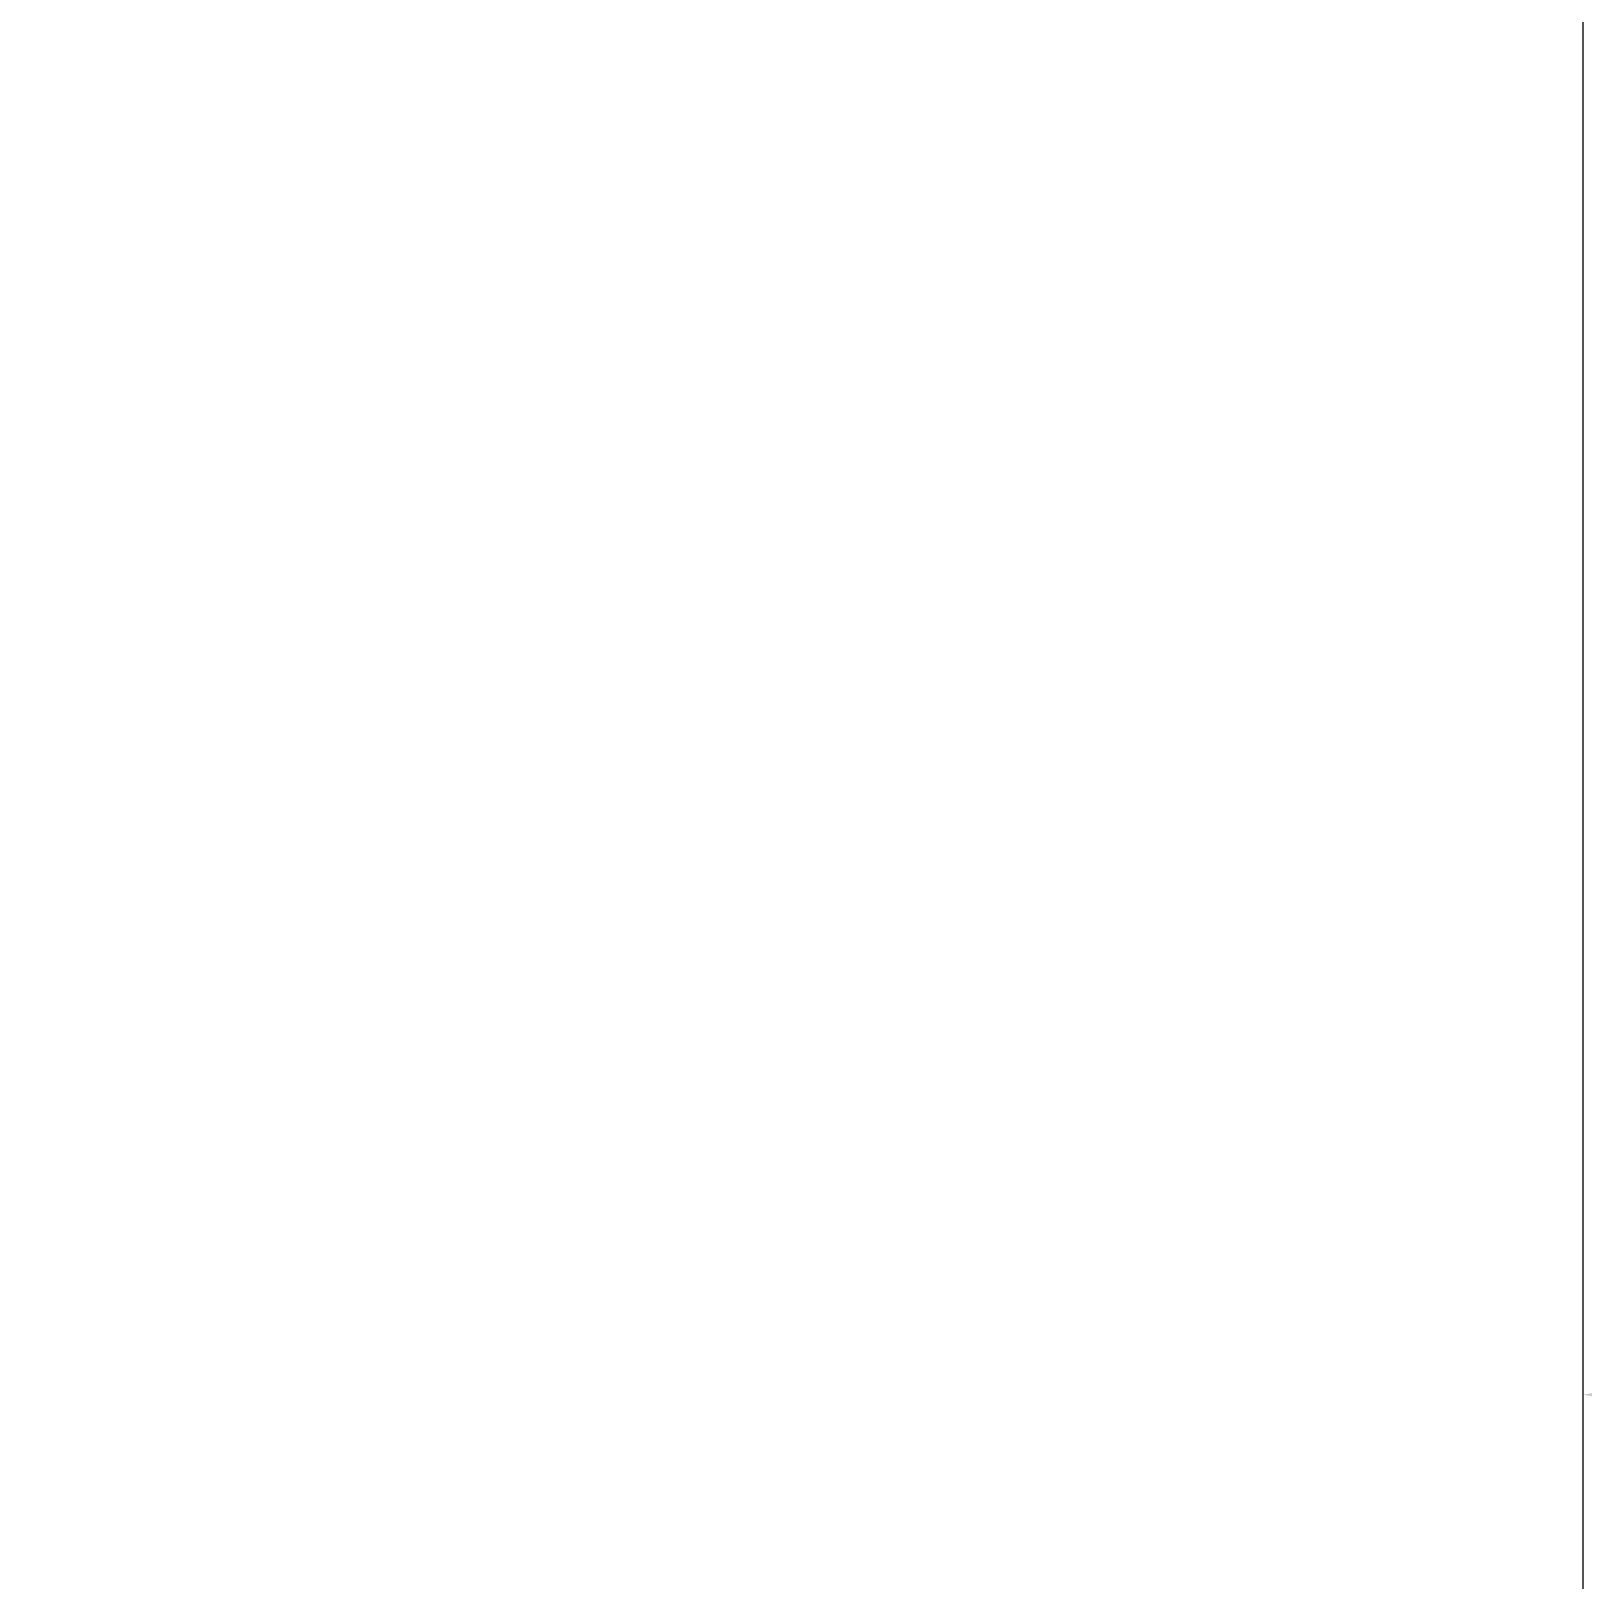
# Model space of a CAD drawing. Extents: x 4138 to 4928, y 0 to 579.
# Drawn here: x 4644.56 to 4685.16, y 110.2 to 150.73 of the extents above; entities that cross this region are included whole.
import ezdxf

# ---------------------------------------------------------------- set-up
doc = ezdxf.new("R2010")
doc.units = 0
doc.header["$LTSCALE"] = 10
doc.header["$MEASUREMENT"] = 0
doc.header["$PDMODE"] = 3
doc.header["$PDSIZE"] = -10
doc.layers.get('0').update_dxf_attribs({"linetype": 'CONTINUOUS'})
doc.layers.get('DEFPOINTS').update_dxf_attribs({"linetype": 'CONTINUOUS'})
doc.styles.add('Daelim Dimension', font='NanumGothic.ttf')
doc.dimstyles.new('DEFAULT', dxfattribs={"dimscale": 2, "dimtxt": 2, "dimasz": 2, "dimexe": 0, "dimexo": 2, "dimgap": 1, "dimtad": 1, "dimdec": 0, "dimzin": 9, "dimdsep": 46, "dimtxsty": 'Daelim Dimension', "dimcen": 0.5, "dimclrd": 5, "dimclre": 5, "dimclrt": 256, "dimadec": 1, "dimazin": 0, "dimtfac": 1, "dimtdec": 0, "dimtix": 1, "dimtmove": 0, "dimatfit": 3, "dimfxl": 1, "dimtolj": 1, "dimtzin": 1, "dimlwd": 9, "dimlwe": 9, "dimarcsym": 0})

# ---------------------------------------------------------------- blocks, each defined once
blk = doc.blocks.new('*D3')
at = {"color": 5, "lineweight": 9, "ltscale": 0.5, "transparency": 16777216}
for p, q in [((4493.136, 177.068), (4493.136, 84.313)), ((4685.158, 167.039), (4685.158, 84.313)), ((4497.136, 86.313), (4681.158, 86.313))]:
    blk.add_line(p, q, dxfattribs=at)
at = {"color": 5, "ltscale": 0.5, "transparency": 16777216}
for points in [[(4497.136, 86.98), (4497.136, 85.646), (4493.136, 86.313)], [(4681.158, 86.98), (4681.158, 85.646), (4685.158, 86.313)]]:
    blk.add_solid(points, dxfattribs=at)
at = {"layer": 'DEFPOINTS', "color": 0, "ltscale": 0.5, "transparency": 16777216}
for p in [(4493.136, 181.068), (4685.158, 171.039), (4685.158, 86.313)]:
    blk.add_point(p, dxfattribs=at)
at = {"color": 7, "ltscale": 0.5, "transparency": 16777216, "insert": (4589.147, 93.757), "char_height": 10, "attachment_point": 5, "style": 'Daelim Dimension'}
blk.add_mtext('\\A1;192', dxfattribs=at)
blk = doc.blocks.new('*D5')
at = {"color": 5, "lineweight": 9, "ltscale": 0.5, "transparency": 16777216}
for p, q in [((4685.158, 167.039), (4685.158, 113.048)), ((4733.592, 158.99), (4733.592, 113.048)), ((4729.592, 115.048), (4689.158, 115.048))]:
    blk.add_line(p, q, dxfattribs=at)
at = {"color": 5, "ltscale": 0.5, "transparency": 16777216}
for points in [[(4689.158, 115.714), (4689.158, 114.381), (4685.158, 115.048)], [(4729.592, 115.714), (4729.592, 114.381), (4733.592, 115.048)]]:
    blk.add_solid(points, dxfattribs=at)
at = {"layer": 'DEFPOINTS', "color": 0, "ltscale": 0.5, "transparency": 16777216}
for p in [(4685.158, 171.039), (4733.592, 162.99), (4685.158, 115.048)]:
    blk.add_point(p, dxfattribs=at)
at = {"color": 7, "ltscale": 0.5, "transparency": 16777216, "insert": (4709.375, 122.491), "char_height": 10, "attachment_point": 5, "style": 'Daelim Dimension'}
blk.add_mtext('\\A1;48', dxfattribs=at)

msp = doc.modelspace()

# ---------------------------------------------------------------- dimensions: what is measured, and where the dimension line sits
at = {"color": 5, "ltscale": 0.5}
for base, p1, picture, middle in [((4685.158, 86.313), (4493.136, 181.068), '*D3', (4589.147, 93.757)), ((4685.158, 115.048), (4733.592, 162.99), '*D5', (4709.375, 122.491))]:
    dim = msp.add_linear_dim(base=base, p1=p1, p2=(4685.158, 171.039), dimstyle='DEFAULT', override={"dimtxt": 5, "dimexe": 1, "dimclrt": 7}, dxfattribs=at)
    dim.commit()
    dim.dimension.update_dxf_attribs({"geometry": picture, "text_midpoint": middle})

doc.saveas('drawing.dxf')
